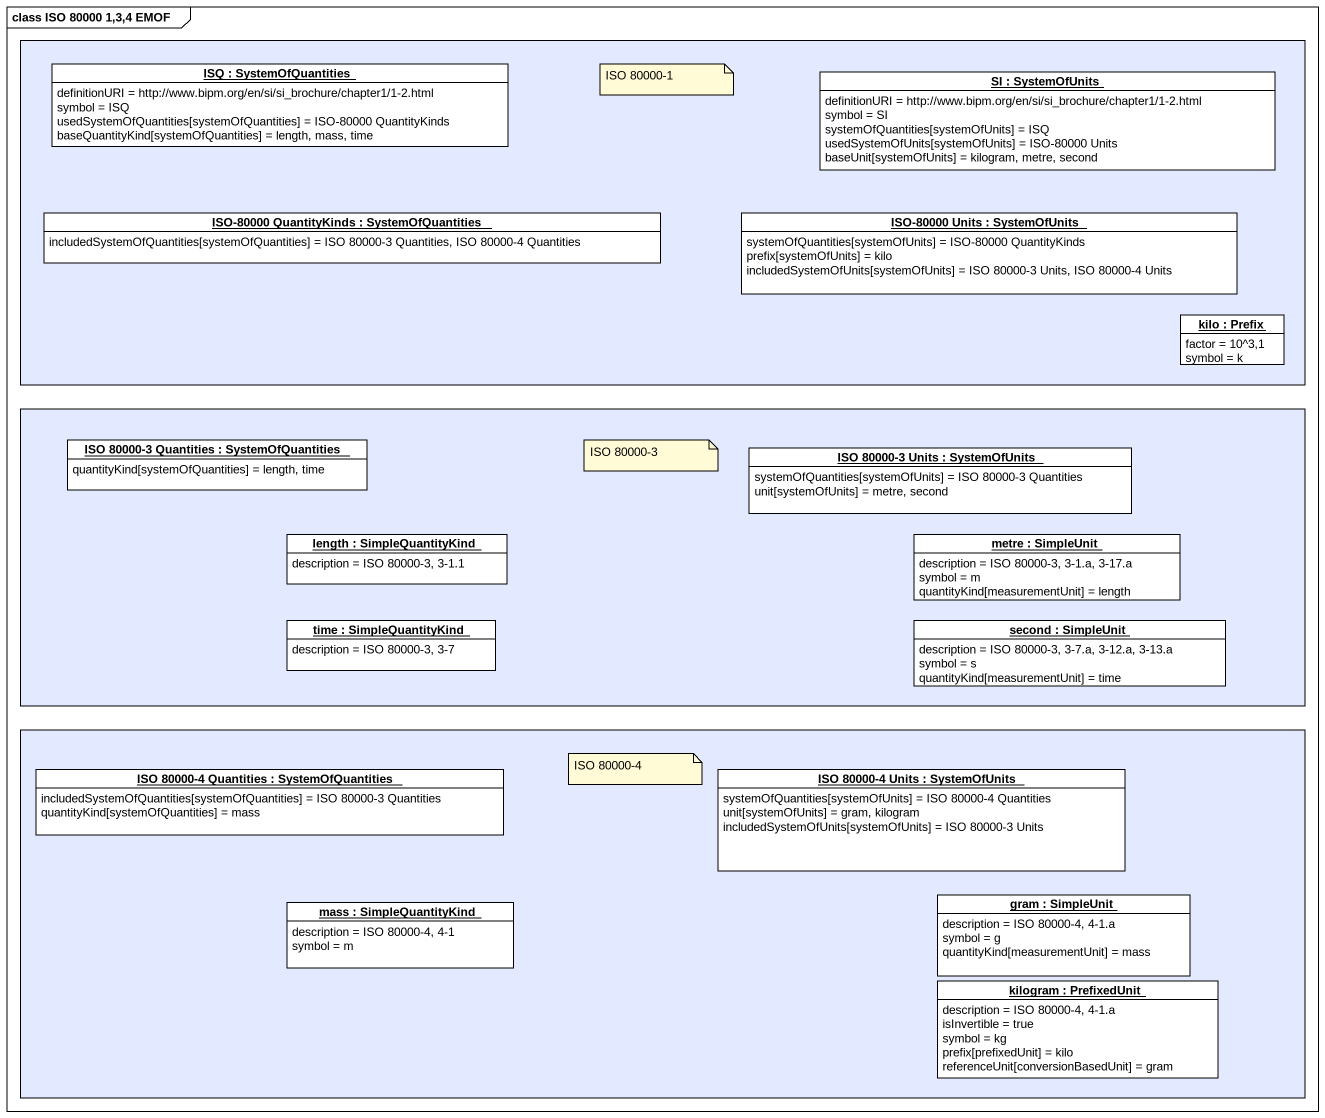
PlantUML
@startuml
mainframe class ISO 80000 1,3,4 EMOF
hide circle
hide empty members
rectangle " " as rectangle1 #E3E9FF {
  object "ISQ : SystemOfQuantities" as ISQ #FFFFFF {
    definitionURI = http://www.bipm.org/en/si/si_brochure/chapter1/1-2.html
    symbol = ISQ
    usedSystemOfQuantities[systemOfQuantities] = ISO-80000 QuantityKinds
    baseQuantityKind[systemOfQuantities] = length, mass, time
  }
  object "SI : SystemOfUnits" as SI #FFFFFF {
    definitionURI = http://www.bipm.org/en/si/si_brochure/chapter1/1-2.html
    symbol = SI
    systemOfQuantities[systemOfUnits] = ISQ
    usedSystemOfUnits[systemOfUnits] = ISO-80000 Units
    baseUnit[systemOfUnits] = kilogram, metre, second
  }
  object "ISO-80000 QuantityKinds : SystemOfQuantities" as ISO_80000_QuantityKinds #FFFFFF {
    includedSystemOfQuantities[systemOfQuantities] = ISO 80000-3 Quantities, ISO 80000-4 Quantities
  }
  object "ISO-80000 Units : SystemOfUnits" as ISO_80000_Units #FFFFFF {
    systemOfQuantities[systemOfUnits] = ISO-80000 QuantityKinds
    prefix[systemOfUnits] = kilo
    includedSystemOfUnits[systemOfUnits] = ISO 80000-3 Units, ISO 80000-4 Units
  }
  object "kilo : Prefix" as kilo #FFFFFF {
    factor = 10^3,1
    symbol = k
  }
}
rectangle " " as rectangle2 #E3E9FF {
  object "ISO 80000-3 Quantities : SystemOfQuantities" as ISO_80000_3_Quantities #FFFFFF {
    quantityKind[systemOfQuantities] = length, time
  }
  object "ISO 80000-3 Units : SystemOfUnits" as ISO_80000_3_Units #FFFFFF {
    systemOfQuantities[systemOfUnits] = ISO 80000-3 Quantities
    unit[systemOfUnits] = metre, second
  }
  object "length : SimpleQuantityKind" as length #FFFFFF {
    description = ISO 80000-3, 3-1.1
  }
  object "metre : SimpleUnit" as metre #FFFFFF {
    description = ISO 80000-3, 3-1.a, 3-17.a
    symbol = m
    quantityKind[measurementUnit] = length
  }
  object "time : SimpleQuantityKind" as time #FFFFFF {
    description = ISO 80000-3, 3-7
  }
  object "second : SimpleUnit" as second #FFFFFF {
    description = ISO 80000-3, 3-7.a, 3-12.a, 3-13.a
    symbol = s
    quantityKind[measurementUnit] = time
  }
}
rectangle " " as rectangle3 #E3E9FF {
  object "ISO 80000-4 Quantities : SystemOfQuantities" as ISO_80000_4_Quantities #FFFFFF {
    includedSystemOfQuantities[systemOfQuantities] = ISO 80000-3 Quantities
    quantityKind[systemOfQuantities] = mass
  }
  object "ISO 80000-4 Units : SystemOfUnits" as ISO_80000_4_Units #FFFFFF {
    systemOfQuantities[systemOfUnits] = ISO 80000-4 Quantities
    unit[systemOfUnits] = gram, kilogram
    includedSystemOfUnits[systemOfUnits] = ISO 80000-3 Units
  }
  object "mass : SimpleQuantityKind" as mass #FFFFFF {
    description = ISO 80000-4, 4-1
    symbol = m
  }
  object "gram : SimpleUnit" as gram #FFFFFF {
    description = ISO 80000-4, 4-1.a
    symbol = g
    quantityKind[measurementUnit] = mass
  }
  object "kilogram : PrefixedUnit" as kilogram #FFFFFF {
    description = ISO 80000-4, 4-1.a
    isInvertible = true
    symbol = kg
    prefix[prefixedUnit] = kilo
    referenceUnit[conversionBasedUnit] = gram
  }
}
note as N1
  ISO 80000-1
end note
note as N2
  ISO 80000-3
end note
note as N3
  ISO 80000-4
end note
@enduml
